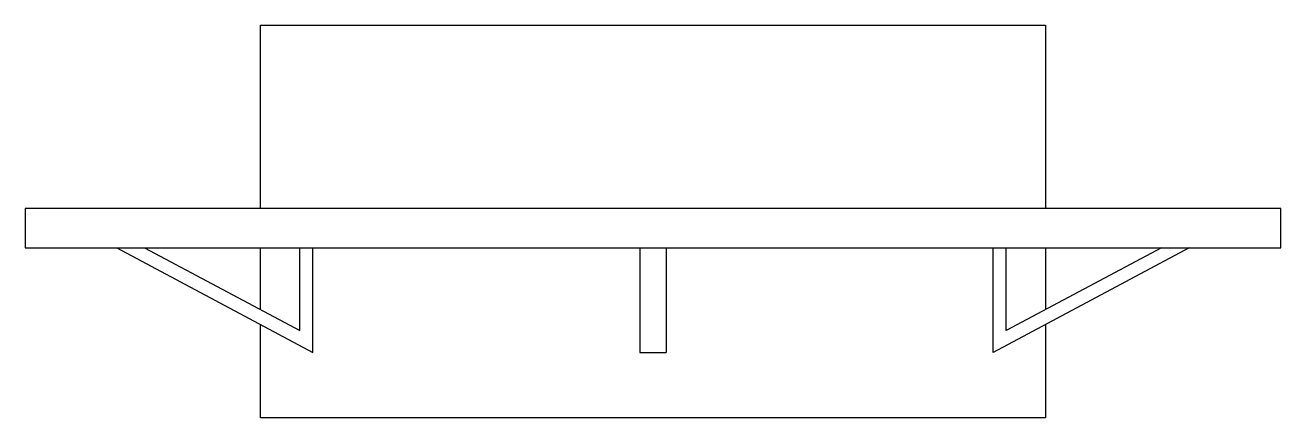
# Model space of a CAD drawing. Extents: x 0 to 2.44, y 0 to 0.76.
import ezdxf

# ---------------------------------------------------------------- set-up
doc = ezdxf.new("R2010")
doc.units = 0
doc.layers.get('0').update_dxf_attribs({"linetype": 'CONTINUOUS'})

msp = doc.modelspace()

# ---------------------------------------------------------------- linework, layer by layer
at = {"color": 0, "linetype": 'BYBLOCK'}
for p, q in [((0.4572, 0.4064), (0.4572, 0.762)), ((0.4572, 0.762), (1.9812, 0.762)), ((1.9812, 0.762), (1.9812, 0.4064)), ((0, 0.4064), (0, 0.3302)), ((2.4384, 0.4064), (0, 0.4064)), ((2.4384, 0.3302), (2.4384, 0.4064)), ((0, 0.3302), (2.4384, 0.3302)), ((0.1778, 0.3302), (0.5588, 0.127)), ((0.2318, 0.3302), (0.5334, 0.1693)), ((0.4572, 0.21), (0.4572, 0.3302)), ((0.5334, 0.1693), (0.5334, 0.3302)), ((0.5588, 0.127), (0.5588, 0.3302)), ((1.1938, 0.3302), (1.1938, 0.127)), ((1.2446, 0.3302), (1.2446, 0.127)), ((2.2606, 0.3302), (1.8796, 0.127)), ((1.8796, 0.127), (1.8796, 0.3302)), ((2.2066, 0.3302), (1.905, 0.1693)), ((1.905, 0.1693), (1.905, 0.3302)), ((1.9812, 0.3302), (1.9812, 0.21)), ((0.4572, 0), (0.4572, 0.1812)), ((1.9812, 0.1812), (1.9812, 0)), ((1.1938, 0.127), (1.2446, 0.127)), ((1.9812, 0), (0.4572, 0))]:
    msp.add_line(p, q, dxfattribs=at)

doc.saveas('drawing.dxf')
